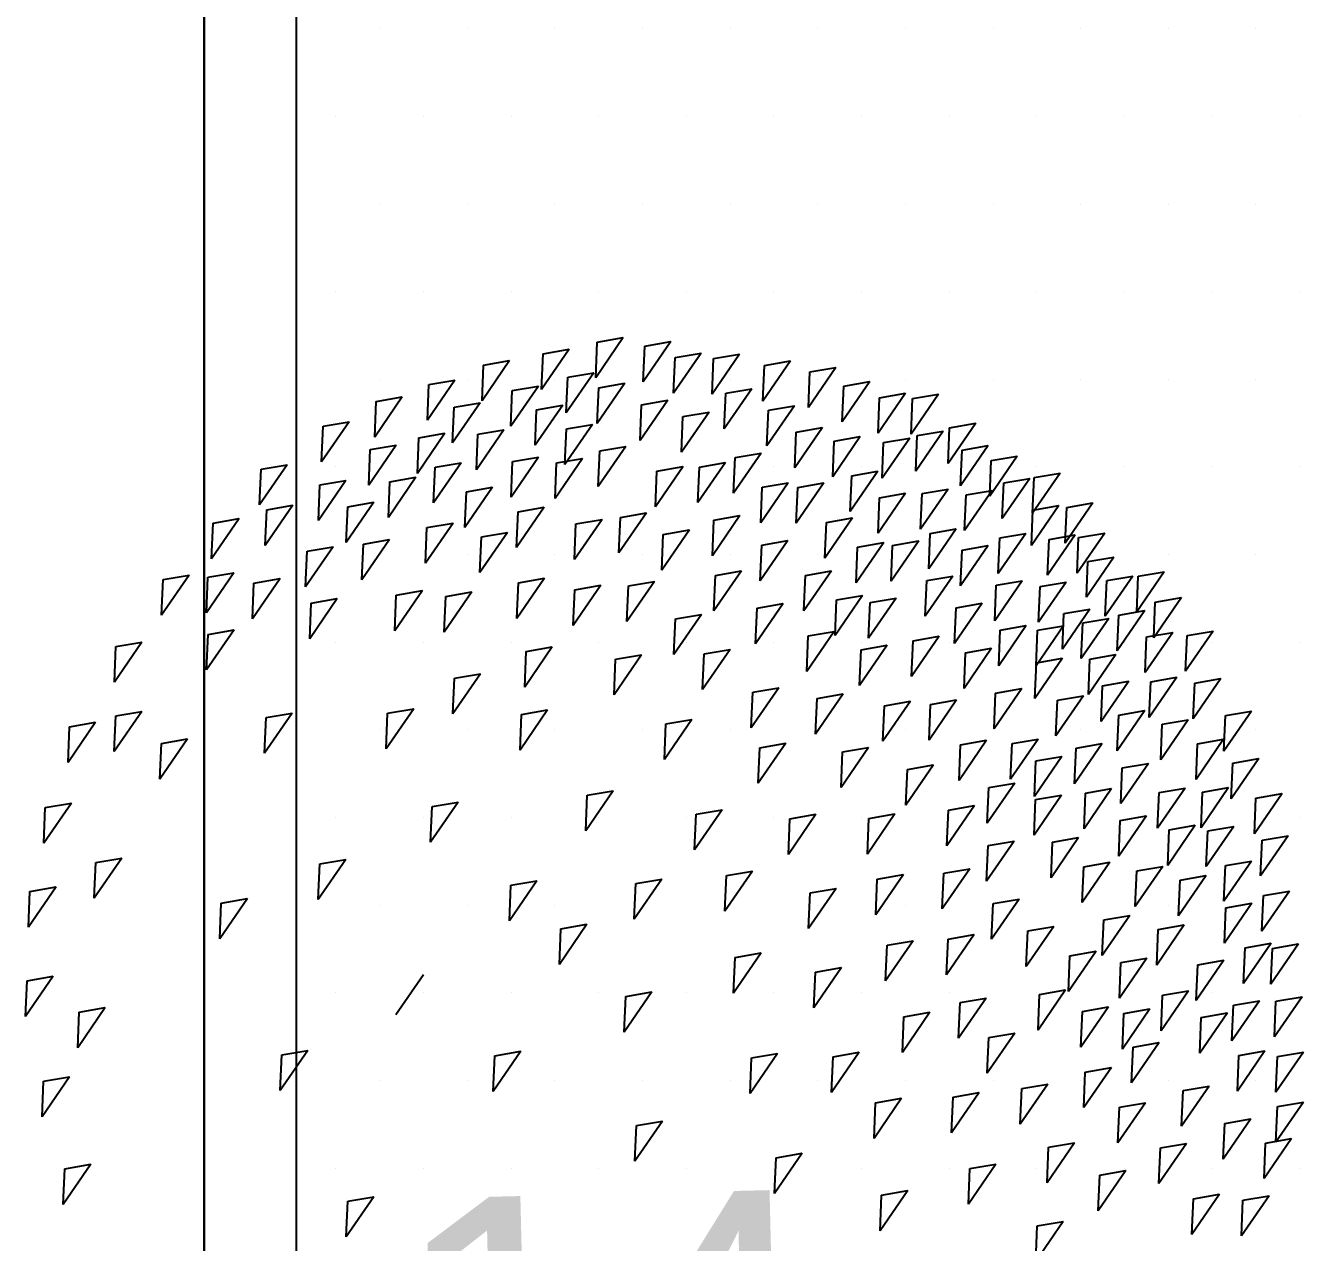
# Model space of a CAD drawing. Header units: millimetres. Extents: x 43168.9 to 43194.6, y -25545.1 to -25543.4.
# Drawn here: x 43171.3562 to 43171.4118, y -25544.8742 to -25544.8213 of the extents above; entities that cross this region are included whole.
import ezdxf

# ---------------------------------------------------------------- set-up
doc = ezdxf.new("R2010")
doc.units = ezdxf.units.MM
doc.header["$LTSCALE"] = 200
doc.layers.add('agac_sgh', color=7, linetype='Continuous', true_color=0x244700)
doc.layers.add('cim_sgh', color=7, linetype='Continuous', true_color=0x248f00)
for name, color, linetype in [('arsasiniri_sgh', 10, 'Continuous'), ('sembol_sgh', 8, 'Continuous'), ('vaziyet-01_sgh', 33, 'Continuous')]:
    doc.layers.add(name, color=color, linetype=linetype)
doc.styles.add('1-200', font='arial.ttf', dxfattribs={"height": 60})

msp = doc.modelspace()

# ---------------------------------------------------------------- linework, layer by layer
at = {"layer": 'agac_sgh', "color": 0}
for p, q in [((43171.382217, -25544.834846), (43171.381018, -25544.836591)), ((43171.381018, -25544.836591), (43171.381086, -25544.835042)), ((43171.381086, -25544.835042), (43171.382217, -25544.834846)), ((43171.38428, -25544.83502), (43171.383081, -25544.836765)), ((43171.383148, -25544.835216), (43171.38428, -25544.83502)), ((43171.379866, -25544.83535), (43171.378667, -25544.837095)), ((43171.378667, -25544.837095), (43171.378734, -25544.835546)), ((43171.378734, -25544.835546), (43171.379866, -25544.83535)), ((43171.383081, -25544.836765), (43171.383148, -25544.835216)), ((43171.385601, -25544.835516), (43171.384401, -25544.837261)), ((43171.384469, -25544.835712), (43171.385601, -25544.835516)), ((43171.387273, -25544.835564), (43171.386074, -25544.83731)), ((43171.386141, -25544.83576), (43171.387273, -25544.835564)), ((43171.377275, -25544.835846), (43171.376076, -25544.837592)), ((43171.376076, -25544.837592), (43171.376143, -25544.836042)), ((43171.376143, -25544.836042), (43171.377275, -25544.835846)), ((43171.384401, -25544.837261), (43171.384469, -25544.835712)), ((43171.386074, -25544.83731), (43171.386141, -25544.83576)), ((43171.389487, -25544.835857), (43171.388288, -25544.837603)), ((43171.388288, -25544.837603), (43171.388355, -25544.836053)), ((43171.388355, -25544.836053), (43171.389487, -25544.835857)), ((43171.391461, -25544.836143), (43171.390262, -25544.837889)), ((43171.390329, -25544.836339), (43171.391461, -25544.836143)), ((43171.374898, -25544.836693), (43171.373699, -25544.838438)), ((43171.373766, -25544.836889), (43171.374898, -25544.836693)), ((43171.380935, -25544.836372), (43171.379736, -25544.838117)), ((43171.379736, -25544.838117), (43171.379803, -25544.836568)), ((43171.379803, -25544.836568), (43171.380935, -25544.836372)), ((43171.390262, -25544.837889), (43171.390329, -25544.836339)), ((43171.392933, -25544.836758), (43171.391734, -25544.838503)), ((43171.391801, -25544.836954), (43171.392933, -25544.836758)), ((43171.373699, -25544.838438), (43171.373766, -25544.836889)), ((43171.378524, -25544.83695), (43171.377325, -25544.838696)), ((43171.377325, -25544.838696), (43171.377392, -25544.837146)), ((43171.377392, -25544.837146), (43171.378524, -25544.83695)), ((43171.382285, -25544.836831), (43171.381085, -25544.838576)), ((43171.381085, -25544.838576), (43171.381153, -25544.837027)), ((43171.381153, -25544.837027), (43171.382285, -25544.836831)), ((43171.387802, -25544.837067), (43171.386602, -25544.838812)), ((43171.386602, -25544.838812), (43171.38667, -25544.837263)), ((43171.38667, -25544.837263), (43171.387802, -25544.837067)), ((43171.391734, -25544.838503), (43171.391801, -25544.836954)), ((43171.394492, -25544.837261), (43171.393293, -25544.839006)), ((43171.39336, -25544.837457), (43171.394492, -25544.837261)), ((43171.395926, -25544.837302), (43171.394727, -25544.839048)), ((43171.394794, -25544.837498), (43171.395926, -25544.837302)), ((43171.372609, -25544.837427), (43171.37141, -25544.839173)), ((43171.37141, -25544.839173), (43171.371477, -25544.837623)), ((43171.371477, -25544.837623), (43171.372609, -25544.837427)), ((43171.375996, -25544.837678), (43171.374797, -25544.839423)), ((43171.374797, -25544.839423), (43171.374864, -25544.837874)), ((43171.374864, -25544.837874), (43171.375996, -25544.837678)), ((43171.379581, -25544.837782), (43171.378382, -25544.839527)), ((43171.378449, -25544.837978), (43171.379581, -25544.837782)), ((43171.384146, -25544.837571), (43171.382947, -25544.839316)), ((43171.382947, -25544.839316), (43171.383014, -25544.837767)), ((43171.383014, -25544.837767), (43171.384146, -25544.837571)), ((43171.389663, -25544.837807), (43171.388464, -25544.839553)), ((43171.388531, -25544.838003), (43171.389663, -25544.837807)), ((43171.393293, -25544.839006), (43171.39336, -25544.837457)), ((43171.394727, -25544.839048), (43171.394794, -25544.837498)), ((43171.378382, -25544.839527), (43171.378449, -25544.837978)), ((43171.385944, -25544.838081), (43171.384745, -25544.839826)), ((43171.384745, -25544.839826), (43171.384812, -25544.838277)), ((43171.384812, -25544.838277), (43171.385944, -25544.838081)), ((43171.388464, -25544.839553), (43171.388531, -25544.838003)), ((43171.370295, -25544.838504), (43171.369096, -25544.84025)), ((43171.369096, -25544.84025), (43171.369163, -25544.8387)), ((43171.369163, -25544.8387), (43171.370295, -25544.838504)), ((43171.374462, -25544.839006), (43171.373263, -25544.840752)), ((43171.37333, -25544.839202), (43171.374462, -25544.839006)), ((43171.377028, -25544.838852), (43171.375828, -25544.840597)), ((43171.375896, -25544.839048), (43171.377028, -25544.838852)), ((43171.380876, -25544.83862), (43171.379677, -25544.840366)), ((43171.379677, -25544.840366), (43171.379744, -25544.838816)), ((43171.379744, -25544.838816), (43171.380876, -25544.83862)), ((43171.39087, -25544.838758), (43171.389671, -25544.840503)), ((43171.389671, -25544.840503), (43171.389738, -25544.838954)), ((43171.389738, -25544.838954), (43171.39087, -25544.838758)), ((43171.396127, -25544.83891), (43171.394928, -25544.840655)), ((43171.394995, -25544.839106), (43171.396127, -25544.83891)), ((43171.397536, -25544.838569), (43171.396337, -25544.840315)), ((43171.396337, -25544.840315), (43171.396404, -25544.838765)), ((43171.396404, -25544.838765), (43171.397536, -25544.838569)), ((43171.372349, -25544.839517), (43171.37115, -25544.841263)), ((43171.371217, -25544.839713), (43171.372349, -25544.839517)), ((43171.373263, -25544.840752), (43171.37333, -25544.839202)), ((43171.375828, -25544.840597), (43171.375896, -25544.839048)), ((43171.382322, -25544.839578), (43171.381123, -25544.841323)), ((43171.38119, -25544.839774), (43171.382322, -25544.839578)), ((43171.392518, -25544.839149), (43171.391319, -25544.840894)), ((43171.391319, -25544.840894), (43171.391386, -25544.839345)), ((43171.391386, -25544.839345), (43171.392518, -25544.839149)), ((43171.394668, -25544.839211), (43171.393469, -25544.840956)), ((43171.393469, -25544.840956), (43171.393536, -25544.839407)), ((43171.393536, -25544.839407), (43171.394668, -25544.839211)), ((43171.394928, -25544.840655), (43171.394995, -25544.839106)), ((43171.398077, -25544.839539), (43171.396878, -25544.841284)), ((43171.396945, -25544.839735), (43171.398077, -25544.839539)), ((43171.37115, -25544.841263), (43171.371217, -25544.839713)), ((43171.378537, -25544.84004), (43171.377338, -25544.841785)), ((43171.377405, -25544.840236), (43171.378537, -25544.84004)), ((43171.380448, -25544.840095), (43171.379249, -25544.841841)), ((43171.379317, -25544.840291), (43171.380448, -25544.840095)), ((43171.381123, -25544.841323), (43171.38119, -25544.839774)), ((43171.388208, -25544.839863), (43171.387009, -25544.841608)), ((43171.387009, -25544.841608), (43171.387076, -25544.840059)), ((43171.387076, -25544.840059), (43171.388208, -25544.839863)), ((43171.396878, -25544.841284), (43171.396945, -25544.839735)), ((43171.399347, -25544.839995), (43171.398148, -25544.84174)), ((43171.398215, -25544.840191), (43171.399347, -25544.839995)), ((43171.367604, -25544.840371), (43171.366404, -25544.842117)), ((43171.366404, -25544.842117), (43171.366472, -25544.840567)), ((43171.366472, -25544.840567), (43171.367604, -25544.840371)), ((43171.375166, -25544.840285), (43171.373967, -25544.842031)), ((43171.373967, -25544.842031), (43171.374034, -25544.840481)), ((43171.374034, -25544.840481), (43171.375166, -25544.840285)), ((43171.377338, -25544.841785), (43171.377405, -25544.840236)), ((43171.379249, -25544.841841), (43171.379317, -25544.840291)), ((43171.384813, -25544.840451), (43171.383613, -25544.842196)), ((43171.383613, -25544.842196), (43171.383681, -25544.840647)), ((43171.383681, -25544.840647), (43171.384813, -25544.840451)), ((43171.386661, -25544.840275), (43171.385462, -25544.842021)), ((43171.385462, -25544.842021), (43171.385529, -25544.840471)), ((43171.385529, -25544.840471), (43171.386661, -25544.840275)), ((43171.393285, -25544.840658), (43171.392086, -25544.842403)), ((43171.392153, -25544.840854), (43171.393285, -25544.840658)), ((43171.398148, -25544.84174), (43171.398215, -25544.840191)), ((43171.370161, -25544.841055), (43171.368962, -25544.842801)), ((43171.368962, -25544.842801), (43171.369029, -25544.841251)), ((43171.369029, -25544.841251), (43171.370161, -25544.841055)), ((43171.373204, -25544.840915), (43171.372005, -25544.84266)), ((43171.372005, -25544.84266), (43171.372072, -25544.841111)), ((43171.372072, -25544.841111), (43171.373204, -25544.840915)), ((43171.38939, -25544.841155), (43171.388191, -25544.842901)), ((43171.388259, -25544.841351), (43171.38939, -25544.841155)), ((43171.390933, -25544.841162), (43171.389734, -25544.842907)), ((43171.389801, -25544.841358), (43171.390933, -25544.841162)), ((43171.392086, -25544.842403), (43171.392153, -25544.840854)), ((43171.399888, -25544.840964), (43171.398689, -25544.842709)), ((43171.398689, -25544.842709), (43171.398756, -25544.84116)), ((43171.398756, -25544.84116), (43171.399888, -25544.840964)), ((43171.401208, -25544.840735), (43171.400009, -25544.842481)), ((43171.400009, -25544.842481), (43171.400076, -25544.840931)), ((43171.400076, -25544.840931), (43171.401208, -25544.840735)), ((43171.376525, -25544.841354), (43171.375325, -25544.8431)), ((43171.375325, -25544.8431), (43171.375393, -25544.84155)), ((43171.375393, -25544.84155), (43171.376525, -25544.841354)), ((43171.388191, -25544.842901), (43171.388259, -25544.841351)), ((43171.389734, -25544.842907), (43171.389801, -25544.841358)), ((43171.394492, -25544.841608), (43171.393293, -25544.843354)), ((43171.393293, -25544.843354), (43171.39336, -25544.841804)), ((43171.39336, -25544.841804), (43171.394492, -25544.841608)), ((43171.396341, -25544.841433), (43171.395142, -25544.843179)), ((43171.395142, -25544.843179), (43171.395209, -25544.841629)), ((43171.395209, -25544.841629), (43171.396341, -25544.841433)), ((43171.398253, -25544.841489), (43171.397054, -25544.843234)), ((43171.397054, -25544.843234), (43171.397121, -25544.841685)), ((43171.397121, -25544.841685), (43171.398253, -25544.841489)), ((43171.367847, -25544.842132), (43171.366648, -25544.843878)), ((43171.366648, -25544.843878), (43171.366715, -25544.842328)), ((43171.366715, -25544.842328), (43171.367847, -25544.842132)), ((43171.371368, -25544.842006), (43171.370169, -25544.843751)), ((43171.370169, -25544.843751), (43171.370236, -25544.842202)), ((43171.370236, -25544.842202), (43171.371368, -25544.842006)), ((43171.378776, -25544.84222), (43171.377577, -25544.843966)), ((43171.377644, -25544.842416), (43171.378776, -25544.84222)), ((43171.401158, -25544.842145), (43171.399959, -25544.84389)), ((43171.399959, -25544.84389), (43171.400026, -25544.842341)), ((43171.400026, -25544.842341), (43171.401158, -25544.842145)), ((43171.402629, -25544.842035), (43171.40143, -25544.84378)), ((43171.40143, -25544.84378), (43171.401498, -25544.842231)), ((43171.401498, -25544.842231), (43171.402629, -25544.842035)), ((43171.365516, -25544.842713), (43171.364317, -25544.844459)), ((43171.364317, -25544.844459), (43171.364384, -25544.842909)), ((43171.364384, -25544.842909), (43171.365516, -25544.842713)), ((43171.374814, -25544.842906), (43171.373615, -25544.844652)), ((43171.373682, -25544.843102), (43171.374814, -25544.842906)), ((43171.377577, -25544.843966), (43171.377644, -25544.842416)), ((43171.381291, -25544.842751), (43171.380092, -25544.844496)), ((43171.380159, -25544.842947), (43171.381291, -25544.842751)), ((43171.383228, -25544.842464), (43171.382029, -25544.844209)), ((43171.382029, -25544.844209), (43171.382096, -25544.84266)), ((43171.382096, -25544.84266), (43171.383228, -25544.842464)), ((43171.38729, -25544.842582), (43171.386091, -25544.844327)), ((43171.386091, -25544.844327), (43171.386158, -25544.842778)), ((43171.386158, -25544.842778), (43171.38729, -25544.842582)), ((43171.392178, -25544.842685), (43171.390979, -25544.844431)), ((43171.390979, -25544.844431), (43171.391046, -25544.842881)), ((43171.391046, -25544.842881), (43171.392178, -25544.842685)), ((43171.373615, -25544.844652), (43171.373682, -25544.843102)), ((43171.377179, -25544.843318), (43171.375979, -25544.845064)), ((43171.376047, -25544.843514), (43171.377179, -25544.843318)), ((43171.380092, -25544.844496), (43171.380159, -25544.842947)), ((43171.385089, -25544.843204), (43171.38389, -25544.84495)), ((43171.38389, -25544.84495), (43171.383957, -25544.8434)), ((43171.383957, -25544.8434), (43171.385089, -25544.843204)), ((43171.396693, -25544.843159), (43171.395494, -25544.844905)), ((43171.395494, -25544.844905), (43171.395561, -25544.843355)), ((43171.395561, -25544.843355), (43171.396693, -25544.843159)), ((43171.399712, -25544.843361), (43171.398513, -25544.845107)), ((43171.39858, -25544.843557), (43171.399712, -25544.843361)), ((43171.401862, -25544.843424), (43171.400663, -25544.845169)), ((43171.40073, -25544.84362), (43171.401862, -25544.843424)), ((43171.403145, -25544.843347), (43171.401946, -25544.845092)), ((43171.402013, -25544.843543), (43171.403145, -25544.843347)), ((43171.369603, -25544.843938), (43171.368404, -25544.845683)), ((43171.368471, -25544.844134), (43171.369603, -25544.843938)), ((43171.372047, -25544.843627), (43171.370848, -25544.845372)), ((43171.370848, -25544.845372), (43171.370915, -25544.843823)), ((43171.370915, -25544.843823), (43171.372047, -25544.843627)), ((43171.375979, -25544.845064), (43171.376047, -25544.843514)), ((43171.389365, -25544.843672), (43171.388166, -25544.845417)), ((43171.388166, -25544.845417), (43171.388233, -25544.843868)), ((43171.388233, -25544.843868), (43171.389365, -25544.843672)), ((43171.393537, -25544.843754), (43171.392337, -25544.8455)), ((43171.392337, -25544.8455), (43171.392405, -25544.84395)), ((43171.392405, -25544.84395), (43171.393537, -25544.843754)), ((43171.395058, -25544.843684), (43171.393859, -25544.845429)), ((43171.393859, -25544.845429), (43171.393926, -25544.84388)), ((43171.393926, -25544.84388), (43171.395058, -25544.843684)), ((43171.398077, -25544.843886), (43171.396878, -25544.845631)), ((43171.396945, -25544.844082), (43171.398077, -25544.843886)), ((43171.398513, -25544.845107), (43171.39858, -25544.843557)), ((43171.400663, -25544.845169), (43171.40073, -25544.84362)), ((43171.401946, -25544.845092), (43171.402013, -25544.843543)), ((43171.368404, -25544.845683), (43171.368471, -25544.844134)), ((43171.396878, -25544.845631), (43171.396945, -25544.844082)), ((43171.403548, -25544.844388), (43171.402348, -25544.846133)), ((43171.402348, -25544.846133), (43171.402416, -25544.844584)), ((43171.402416, -25544.844584), (43171.403548, -25544.844388)), ((43171.365289, -25544.845071), (43171.36409, -25544.846816)), ((43171.364158, -25544.845267), (43171.365289, -25544.845071)), ((43171.387353, -25544.844986), (43171.386154, -25544.846731)), ((43171.386221, -25544.845182), (43171.387353, -25544.844986)), ((43171.391264, -25544.844985), (43171.390065, -25544.84673)), ((43171.390133, -25544.845181), (43171.391264, -25544.844985)), ((43171.405736, -25544.845023), (43171.404537, -25544.846769)), ((43171.404604, -25544.845219), (43171.405736, -25544.845023)), ((43171.36334, -25544.845167), (43171.362141, -25544.846912)), ((43171.362141, -25544.846912), (43171.362208, -25544.845363)), ((43171.362208, -25544.845363), (43171.36334, -25544.845167)), ((43171.36409, -25544.846816), (43171.364158, -25544.845267)), ((43171.367293, -25544.84532), (43171.366094, -25544.847065)), ((43171.366094, -25544.847065), (43171.366161, -25544.845516)), ((43171.366161, -25544.845516), (43171.367293, -25544.84532)), ((43171.378788, -25544.84531), (43171.377589, -25544.847055)), ((43171.377589, -25544.847055), (43171.377657, -25544.845506)), ((43171.377657, -25544.845506), (43171.378788, -25544.84531)), ((43171.381241, -25544.84561), (43171.380042, -25544.847355)), ((43171.380109, -25544.845806), (43171.381241, -25544.84561)), ((43171.383568, -25544.845448), (43171.382368, -25544.847194)), ((43171.382368, -25544.847194), (43171.382436, -25544.845644)), ((43171.382436, -25544.845644), (43171.383568, -25544.845448)), ((43171.386154, -25544.846731), (43171.386221, -25544.845182)), ((43171.390065, -25544.84673), (43171.390133, -25544.845181)), ((43171.396542, -25544.845214), (43171.395343, -25544.84696)), ((43171.395343, -25544.84696), (43171.395411, -25544.84541)), ((43171.395411, -25544.84541), (43171.396542, -25544.845214)), ((43171.399561, -25544.845416), (43171.398362, -25544.847162)), ((43171.398362, -25544.847162), (43171.398429, -25544.845612)), ((43171.398429, -25544.845612), (43171.399561, -25544.845416)), ((43171.401472, -25544.845472), (43171.400273, -25544.847217)), ((43171.400273, -25544.847217), (43171.400341, -25544.845668)), ((43171.400341, -25544.845668), (43171.401472, -25544.845472)), ((43171.404365, -25544.845212), (43171.403166, -25544.846958)), ((43171.403166, -25544.846958), (43171.403233, -25544.845408)), ((43171.403233, -25544.845408), (43171.404365, -25544.845212)), ((43171.404537, -25544.846769), (43171.404604, -25544.845219)), ((43171.369784, -25544.846193), (43171.368584, -25544.847938)), ((43171.368652, -25544.846389), (43171.369784, -25544.846193)), ((43171.373481, -25544.845842), (43171.372282, -25544.847588)), ((43171.372282, -25544.847588), (43171.372349, -25544.846038)), ((43171.372349, -25544.846038), (43171.373481, -25544.845842)), ((43171.375632, -25544.845905), (43171.374433, -25544.84765)), ((43171.374433, -25544.84765), (43171.3745, -25544.846101)), ((43171.3745, -25544.846101), (43171.375632, -25544.845905)), ((43171.380042, -25544.847355), (43171.380109, -25544.845806)), ((43171.392623, -25544.846054), (43171.391424, -25544.8478)), ((43171.391424, -25544.8478), (43171.391491, -25544.84625)), ((43171.391491, -25544.84625), (43171.392623, -25544.846054)), ((43171.394077, -25544.846173), (43171.392878, -25544.847918)), ((43171.392946, -25544.846369), (43171.394077, -25544.846173)), ((43171.406478, -25544.846151), (43171.405279, -25544.847896)), ((43171.405346, -25544.846347), (43171.406478, -25544.846151)), ((43171.368584, -25544.847938), (43171.368652, -25544.846389)), ((43171.389164, -25544.846411), (43171.387965, -25544.848157)), ((43171.387965, -25544.848157), (43171.388032, -25544.846607)), ((43171.388032, -25544.846607), (43171.389164, -25544.846411)), ((43171.392878, -25544.847918), (43171.392946, -25544.846369)), ((43171.397813, -25544.846395), (43171.396614, -25544.848141)), ((43171.396614, -25544.848141), (43171.396681, -25544.846591)), ((43171.396681, -25544.846591), (43171.397813, -25544.846395)), ((43171.402504, -25544.846646), (43171.401305, -25544.848391)), ((43171.401372, -25544.846842), (43171.402504, -25544.846646)), ((43171.404893, -25544.846715), (43171.403694, -25544.84846)), ((43171.403761, -25544.846911), (43171.404893, -25544.846715)), ((43171.405279, -25544.847896), (43171.405346, -25544.846347)), ((43171.385618, -25544.846881), (43171.384418, -25544.848626)), ((43171.384418, -25544.848626), (43171.384486, -25544.847077)), ((43171.384486, -25544.847077), (43171.385618, -25544.846881)), ((43171.399737, -25544.847366), (43171.398538, -25544.849112)), ((43171.398605, -25544.847562), (43171.399737, -25544.847366)), ((43171.401305, -25544.848391), (43171.401372, -25544.846842)), ((43171.403325, -25544.847051), (43171.402126, -25544.848796)), ((43171.402126, -25544.848796), (43171.402194, -25544.847247)), ((43171.402194, -25544.847247), (43171.403325, -25544.847051)), ((43171.403694, -25544.84846), (43171.403761, -25544.846911)), ((43171.365294, -25544.84755), (43171.364095, -25544.849295)), ((43171.364095, -25544.849295), (43171.364162, -25544.847746)), ((43171.364162, -25544.847746), (43171.365294, -25544.84755)), ((43171.39139, -25544.84762), (43171.390191, -25544.849365)), ((43171.390191, -25544.849365), (43171.390258, -25544.847816)), ((43171.390258, -25544.847816), (43171.39139, -25544.84762)), ((43171.395951, -25544.847829), (43171.394752, -25544.849574)), ((43171.394819, -25544.848025), (43171.395951, -25544.847829)), ((43171.398538, -25544.849112), (43171.398605, -25544.847562)), ((43171.401359, -25544.847375), (43171.40016, -25544.849121)), ((43171.40016, -25544.849121), (43171.400227, -25544.847571)), ((43171.400227, -25544.847571), (43171.401359, -25544.847375)), ((43171.406101, -25544.847665), (43171.404902, -25544.849411)), ((43171.404902, -25544.849411), (43171.404969, -25544.847861)), ((43171.404969, -25544.847861), (43171.406101, -25544.847665)), ((43171.407861, -25544.847602), (43171.406662, -25544.849347)), ((43171.406662, -25544.849347), (43171.40673, -25544.847798)), ((43171.40673, -25544.847798), (43171.407861, -25544.847602)), ((43171.36129, -25544.848082), (43171.360091, -25544.849828)), ((43171.360091, -25544.849828), (43171.360158, -25544.848278)), ((43171.360158, -25544.848278), (43171.36129, -25544.848082)), ((43171.379128, -25544.848294), (43171.377929, -25544.85004)), ((43171.377996, -25544.84849), (43171.379128, -25544.848294)), ((43171.386863, -25544.848404), (43171.385664, -25544.850149)), ((43171.385731, -25544.8486), (43171.386863, -25544.848404)), ((43171.393688, -25544.848221), (43171.392488, -25544.849966)), ((43171.392488, -25544.849966), (43171.392556, -25544.848417)), ((43171.392556, -25544.848417), (43171.393688, -25544.848221)), ((43171.394752, -25544.849574), (43171.394819, -25544.848025)), ((43171.398228, -25544.848352), (43171.397029, -25544.850098)), ((43171.397096, -25544.848548), (43171.398228, -25544.848352)), ((43171.377929, -25544.85004), (43171.377996, -25544.84849)), ((43171.383014, -25544.848636), (43171.381815, -25544.850381)), ((43171.381815, -25544.850381), (43171.381882, -25544.848832)), ((43171.381882, -25544.848832), (43171.383014, -25544.848636)), ((43171.385664, -25544.850149), (43171.385731, -25544.8486)), ((43171.397029, -25544.850098), (43171.397096, -25544.848548)), ((43171.401309, -25544.848785), (43171.40011, -25544.85053)), ((43171.40011, -25544.85053), (43171.400177, -25544.848981)), ((43171.400177, -25544.848981), (43171.401309, -25544.848785)), ((43171.403636, -25544.848623), (43171.402437, -25544.850369)), ((43171.402437, -25544.850369), (43171.402504, -25544.848819)), ((43171.402504, -25544.848819), (43171.403636, -25544.848623)), ((43171.376009, -25544.849462), (43171.37481, -25544.851208)), ((43171.374877, -25544.849658), (43171.376009, -25544.849462)), ((43171.37481, -25544.851208), (43171.374877, -25544.849658)), ((43171.388976, -25544.850067), (43171.387776, -25544.851812)), ((43171.387844, -25544.850263), (43171.388976, -25544.850067)), ((43171.399536, -25544.850106), (43171.398337, -25544.851852)), ((43171.398404, -25544.850302), (43171.399536, -25544.850106)), ((43171.404189, -25544.849784), (43171.40299, -25544.851529)), ((43171.40299, -25544.851529), (43171.403057, -25544.84998)), ((43171.403057, -25544.84998), (43171.404189, -25544.849784)), ((43171.406277, -25544.849615), (43171.405078, -25544.851361)), ((43171.405078, -25544.851361), (43171.405145, -25544.849811)), ((43171.405145, -25544.849811), (43171.406277, -25544.849615)), ((43171.408188, -25544.849671), (43171.406989, -25544.851416)), ((43171.406989, -25544.851416), (43171.407057, -25544.849867)), ((43171.407057, -25544.849867), (43171.408188, -25544.849671)), ((43171.387776, -25544.851812), (43171.387844, -25544.850263)), ((43171.391776, -25544.850339), (43171.390577, -25544.852084)), ((43171.390577, -25544.852084), (43171.390644, -25544.850535)), ((43171.390644, -25544.850535), (43171.391776, -25544.850339)), ((43171.394706, -25544.850653), (43171.393507, -25544.852398)), ((43171.393574, -25544.850849), (43171.394706, -25544.850653)), ((43171.396706, -25544.850596), (43171.395507, -25544.852342)), ((43171.395574, -25544.850792), (43171.396706, -25544.850596)), ((43171.398337, -25544.851852), (43171.398404, -25544.850302)), ((43171.402227, -25544.850413), (43171.401028, -25544.852158)), ((43171.401028, -25544.852158), (43171.401095, -25544.850609)), ((43171.401095, -25544.850609), (43171.402227, -25544.850413)), ((43171.361282, -25544.851095), (43171.360083, -25544.85284)), ((43171.36015, -25544.851291), (43171.361282, -25544.851095)), ((43171.367822, -25544.85117), (43171.366623, -25544.852915)), ((43171.36669, -25544.851366), (43171.367822, -25544.85117)), ((43171.373104, -25544.85098), (43171.371905, -25544.852725)), ((43171.371905, -25544.852725), (43171.371972, -25544.851176)), ((43171.371972, -25544.851176), (43171.373104, -25544.85098)), ((43171.378927, -25544.851034), (43171.377728, -25544.85278)), ((43171.377728, -25544.85278), (43171.377795, -25544.85123)), ((43171.377795, -25544.85123), (43171.378927, -25544.851034)), ((43171.393507, -25544.852398), (43171.393574, -25544.850849)), ((43171.395507, -25544.852342), (43171.395574, -25544.850792)), ((43171.404893, -25544.851062), (43171.403694, -25544.852808)), ((43171.403694, -25544.852808), (43171.403761, -25544.851258)), ((43171.403761, -25544.851258), (43171.404893, -25544.851062)), ((43171.409522, -25544.851082), (43171.408323, -25544.852828)), ((43171.40839, -25544.851278), (43171.409522, -25544.851082)), ((43171.359278, -25544.85157), (43171.358079, -25544.853316)), ((43171.358079, -25544.853316), (43171.358146, -25544.851766)), ((43171.358146, -25544.851766), (43171.359278, -25544.85157)), ((43171.360083, -25544.85284), (43171.36015, -25544.851291)), ((43171.366623, -25544.852915), (43171.36669, -25544.851366)), ((43171.385203, -25544.851445), (43171.384004, -25544.85319)), ((43171.384004, -25544.85319), (43171.384071, -25544.851641)), ((43171.384071, -25544.851641), (43171.385203, -25544.851445)), ((43171.40678, -25544.85146), (43171.405581, -25544.853206)), ((43171.405581, -25544.853206), (43171.405648, -25544.851656)), ((43171.405648, -25544.851656), (43171.40678, -25544.85146)), ((43171.408323, -25544.852828), (43171.40839, -25544.851278)), ((43171.363269, -25544.852296), (43171.36207, -25544.854042)), ((43171.362137, -25544.852492), (43171.363269, -25544.852296)), ((43171.398014, -25544.85235), (43171.396815, -25544.854096)), ((43171.396882, -25544.852546), (43171.398014, -25544.85235)), ((43171.400253, -25544.852301), (43171.399054, -25544.854046)), ((43171.399121, -25544.852497), (43171.400253, -25544.852301)), ((43171.408314, -25544.852306), (43171.407115, -25544.854051)), ((43171.407182, -25544.852502), (43171.408314, -25544.852306)), ((43171.36207, -25544.854042), (43171.362137, -25544.852492)), ((43171.389277, -25544.852478), (43171.388078, -25544.854224)), ((43171.388078, -25544.854224), (43171.388146, -25544.852674)), ((43171.388146, -25544.852674), (43171.389277, -25544.852478)), ((43171.392883, -25544.852659), (43171.391684, -25544.854405)), ((43171.391684, -25544.854405), (43171.391751, -25544.852855)), ((43171.391751, -25544.852855), (43171.392883, -25544.852659)), ((43171.396815, -25544.854096), (43171.396882, -25544.852546)), ((43171.399054, -25544.854046), (43171.399121, -25544.852497)), ((43171.403032, -25544.852496), (43171.401833, -25544.854241)), ((43171.401833, -25544.854241), (43171.4019, -25544.852692)), ((43171.4019, -25544.852692), (43171.403032, -25544.852496)), ((43171.407115, -25544.854051), (43171.407182, -25544.852502)), ((43171.3957, -25544.853427), (43171.394501, -25544.855173)), ((43171.394568, -25544.853623), (43171.3957, -25544.853427)), ((43171.401288, -25544.853055), (43171.400089, -25544.854801)), ((43171.400089, -25544.854801), (43171.400156, -25544.853251)), ((43171.400156, -25544.853251), (43171.401288, -25544.853055)), ((43171.405044, -25544.853355), (43171.403845, -25544.8551)), ((43171.403912, -25544.853551), (43171.405044, -25544.853355)), ((43171.409849, -25544.853151), (43171.40865, -25544.854896)), ((43171.40865, -25544.854896), (43171.408717, -25544.853347)), ((43171.408717, -25544.853347), (43171.409849, -25544.853151)), ((43171.394501, -25544.855173), (43171.394568, -25544.853623)), ((43171.403845, -25544.8551), (43171.403912, -25544.853551)), ((43171.381782, -25544.854549), (43171.380583, -25544.856295)), ((43171.38065, -25544.854745), (43171.381782, -25544.854549)), ((43171.399234, -25544.854216), (43171.398035, -25544.855962)), ((43171.398035, -25544.855962), (43171.398102, -25544.854412)), ((43171.398102, -25544.854412), (43171.399234, -25544.854216)), ((43171.403447, -25544.854453), (43171.402248, -25544.856198)), ((43171.402315, -25544.854649), (43171.403447, -25544.854453)), ((43171.406642, -25544.854431), (43171.405443, -25544.856176)), ((43171.40551, -25544.854627), (43171.406642, -25544.854431)), ((43171.408532, -25544.854409), (43171.407333, -25544.856155)), ((43171.4074, -25544.854605), (43171.408532, -25544.854409)), ((43171.358222, -25544.855086), (43171.357023, -25544.856832)), ((43171.35709, -25544.855282), (43171.358222, -25544.855086)), ((43171.375041, -25544.85504), (43171.373842, -25544.856786)), ((43171.373909, -25544.855236), (43171.375041, -25544.85504)), ((43171.380583, -25544.856295), (43171.38065, -25544.854745)), ((43171.401271, -25544.854733), (43171.400072, -25544.856478)), ((43171.400072, -25544.856478), (43171.400139, -25544.854929)), ((43171.400139, -25544.854929), (43171.401271, -25544.854733)), ((43171.402248, -25544.856198), (43171.402315, -25544.854649)), ((43171.405443, -25544.856176), (43171.40551, -25544.854627)), ((43171.407333, -25544.856155), (43171.4074, -25544.854605)), ((43171.410855, -25544.854667), (43171.409656, -25544.856413)), ((43171.409656, -25544.856413), (43171.409723, -25544.854863)), ((43171.409723, -25544.854863), (43171.410855, -25544.854667)), ((43171.357023, -25544.856832), (43171.35709, -25544.855282)), ((43171.373842, -25544.856786), (43171.373909, -25544.855236)), ((43171.386511, -25544.855373), (43171.385312, -25544.857118)), ((43171.385312, -25544.857118), (43171.385379, -25544.855569)), ((43171.385379, -25544.855569), (43171.386511, -25544.855373)), ((43171.390594, -25544.855567), (43171.389395, -25544.857313)), ((43171.389462, -25544.855763), (43171.390594, -25544.855567)), ((43171.394027, -25544.855552), (43171.392828, -25544.857298)), ((43171.392895, -25544.855748), (43171.394027, -25544.855552)), ((43171.397486, -25544.855195), (43171.396287, -25544.856941)), ((43171.396287, -25544.856941), (43171.396354, -25544.855391)), ((43171.396354, -25544.855391), (43171.397486, -25544.855195)), ((43171.404956, -25544.855641), (43171.403757, -25544.857386)), ((43171.403824, -25544.855837), (43171.404956, -25544.855641)), ((43171.389395, -25544.857313), (43171.389462, -25544.855763)), ((43171.392828, -25544.857298), (43171.392895, -25544.855748)), ((43171.403757, -25544.857386), (43171.403824, -25544.855837)), ((43171.407082, -25544.856045), (43171.405883, -25544.857791)), ((43171.405883, -25544.857791), (43171.40595, -25544.856241)), ((43171.40595, -25544.856241), (43171.407082, -25544.856045)), ((43171.408754, -25544.856094), (43171.407555, -25544.857839)), ((43171.407623, -25544.85629), (43171.408754, -25544.856094)), ((43171.399209, -25544.856732), (43171.39801, -25544.858478)), ((43171.398077, -25544.856928), (43171.399209, -25544.856732)), ((43171.402013, -25544.856585), (43171.400814, -25544.85833)), ((43171.400814, -25544.85833), (43171.400882, -25544.856781)), ((43171.400882, -25544.856781), (43171.402013, -25544.856585)), ((43171.407555, -25544.857839), (43171.407623, -25544.85629)), ((43171.411119, -25544.856506), (43171.40992, -25544.858251)), ((43171.40992, -25544.858251), (43171.409987, -25544.856702)), ((43171.409987, -25544.856702), (43171.411119, -25544.856506)), ((43171.39801, -25544.858478), (43171.398077, -25544.856928)), ((43171.360414, -25544.857476), (43171.359215, -25544.859222)), ((43171.359215, -25544.859222), (43171.359282, -25544.857672)), ((43171.359282, -25544.857672), (43171.360414, -25544.857476)), ((43171.370148, -25544.85753), (43171.368949, -25544.859275)), ((43171.368949, -25544.859275), (43171.369017, -25544.857726)), ((43171.369017, -25544.857726), (43171.370148, -25544.85753)), ((43171.403372, -25544.857654), (43171.402173, -25544.859399)), ((43171.402173, -25544.859399), (43171.40224, -25544.85785)), ((43171.40224, -25544.85785), (43171.403372, -25544.857654)), ((43171.405673, -25544.857835), (43171.404474, -25544.85958)), ((43171.404541, -25544.858031), (43171.405673, -25544.857835)), ((43171.409522, -25544.857603), (43171.408323, -25544.859349)), ((43171.408323, -25544.859349), (43171.40839, -25544.857799)), ((43171.40839, -25544.857799), (43171.409522, -25544.857603)), ((43171.378462, -25544.858457), (43171.377263, -25544.860202)), ((43171.37733, -25544.858653), (43171.378462, -25544.858457)), ((43171.383895, -25544.858386), (43171.382696, -25544.860131)), ((43171.382763, -25544.858582), (43171.383895, -25544.858386)), ((43171.387831, -25544.858042), (43171.386632, -25544.859788)), ((43171.386632, -25544.859788), (43171.386699, -25544.858238)), ((43171.386699, -25544.858238), (43171.387831, -25544.858042)), ((43171.394392, -25544.858194), (43171.393193, -25544.85994)), ((43171.393193, -25544.85994), (43171.39326, -25544.85839)), ((43171.39326, -25544.85839), (43171.394392, -25544.858194)), ((43171.397285, -25544.857935), (43171.396086, -25544.85968)), ((43171.396086, -25544.85968), (43171.396153, -25544.858131)), ((43171.396153, -25544.858131), (43171.397285, -25544.857935)), ((43171.404474, -25544.85958), (43171.404541, -25544.858031)), ((43171.40756, -25544.858233), (43171.406361, -25544.859978)), ((43171.406361, -25544.859978), (43171.406428, -25544.858429)), ((43171.406428, -25544.858429), (43171.40756, -25544.858233)), ((43171.357555, -25544.858728), (43171.356356, -25544.860473)), ((43171.356356, -25544.860473), (43171.356423, -25544.858924)), ((43171.356423, -25544.858924), (43171.357555, -25544.858728)), ((43171.377263, -25544.860202), (43171.37733, -25544.858653)), ((43171.382696, -25544.860131), (43171.382763, -25544.858582)), ((43171.391474, -25544.858796), (43171.390275, -25544.860542)), ((43171.390275, -25544.860542), (43171.390342, -25544.858992)), ((43171.390342, -25544.858992), (43171.391474, -25544.858796)), ((43171.411182, -25544.85891), (43171.409983, -25544.860655)), ((43171.41005, -25544.859106), (43171.411182, -25544.85891)), ((43171.365872, -25544.859236), (43171.364673, -25544.860982)), ((43171.364673, -25544.860982), (43171.364741, -25544.859432)), ((43171.364741, -25544.859432), (43171.365872, -25544.859236)), ((43171.399423, -25544.859256), (43171.398224, -25544.861001)), ((43171.398224, -25544.861001), (43171.398291, -25544.859452)), ((43171.398291, -25544.859452), (43171.399423, -25544.859256)), ((43171.409547, -25544.859435), (43171.408348, -25544.86118)), ((43171.408415, -25544.859631), (43171.409547, -25544.859435)), ((43171.409983, -25544.860655), (43171.41005, -25544.859106)), ((43171.40424, -25544.859967), (43171.40304, -25544.861713)), ((43171.403108, -25544.860163), (43171.40424, -25544.859967)), ((43171.408348, -25544.86118), (43171.408415, -25544.859631)), ((43171.380637, -25544.860351), (43171.379438, -25544.862096)), ((43171.379438, -25544.862096), (43171.379506, -25544.860547)), ((43171.379506, -25544.860547), (43171.380637, -25544.860351)), ((43171.400932, -25544.860443), (43171.399733, -25544.862189)), ((43171.399733, -25544.862189), (43171.3998, -25544.860639)), ((43171.3998, -25544.860639), (43171.400932, -25544.860443)), ((43171.40304, -25544.861713), (43171.403108, -25544.860163)), ((43171.406604, -25544.860379), (43171.405405, -25544.862124)), ((43171.405405, -25544.862124), (43171.405472, -25544.860575)), ((43171.405472, -25544.860575), (43171.406604, -25544.860379)), ((43171.39482, -25544.861067), (43171.393621, -25544.862812)), ((43171.393688, -25544.861263), (43171.39482, -25544.861067)), ((43171.397473, -25544.860801), (43171.396274, -25544.862546)), ((43171.396274, -25544.862546), (43171.396341, -25544.860997)), ((43171.396341, -25544.860997), (43171.397473, -25544.860801)), ((43171.410377, -25544.861175), (43171.409178, -25544.86292)), ((43171.409245, -25544.861371), (43171.410377, -25544.861175)), ((43171.411572, -25544.861209), (43171.410373, -25544.862955)), ((43171.41044, -25544.861405), (43171.411572, -25544.861209)), ((43171.388209, -25544.8616), (43171.38701, -25544.863345)), ((43171.38701, -25544.863345), (43171.387077, -25544.861796)), ((43171.387077, -25544.861796), (43171.388209, -25544.8616)), ((43171.393621, -25544.862812), (43171.393688, -25544.861263)), ((43171.402768, -25544.861526), (43171.401569, -25544.863272)), ((43171.401569, -25544.863272), (43171.401636, -25544.861722)), ((43171.401636, -25544.861722), (43171.402768, -25544.861526)), ((43171.409178, -25544.86292), (43171.409245, -25544.861371)), ((43171.410373, -25544.862955), (43171.41044, -25544.861405)), ((43171.391701, -25544.862235), (43171.390502, -25544.86398)), ((43171.390569, -25544.862431), (43171.391701, -25544.862235)), ((43171.404982, -25544.861819), (43171.403783, -25544.863565)), ((43171.403783, -25544.863565), (43171.40385, -25544.862015)), ((43171.40385, -25544.862015), (43171.404982, -25544.861819)), ((43171.408327, -25544.861916), (43171.407128, -25544.863662)), ((43171.407128, -25544.863662), (43171.407195, -25544.862112)), ((43171.407195, -25544.862112), (43171.408327, -25544.861916)), ((43171.357429, -25544.862614), (43171.35623, -25544.86436)), ((43171.35623, -25544.86436), (43171.356298, -25544.86281)), ((43171.356298, -25544.86281), (43171.357429, -25544.862614)), ((43171.373532, -25544.862547), (43171.372333, -25544.864293)), ((43171.390502, -25544.86398), (43171.390569, -25544.862431)), ((43171.383455, -25544.863293), (43171.382256, -25544.865038)), ((43171.382323, -25544.863489), (43171.383455, -25544.863293)), ((43171.401448, -25544.863204), (43171.400249, -25544.864949)), ((43171.400249, -25544.864949), (43171.400316, -25544.8634)), ((43171.400316, -25544.8634), (43171.401448, -25544.863204)), ((43171.406793, -25544.863245), (43171.405594, -25544.86499)), ((43171.405594, -25544.86499), (43171.405661, -25544.863441)), ((43171.405661, -25544.863441), (43171.406793, -25544.863245)), ((43171.359697, -25544.863977), (43171.358498, -25544.865722)), ((43171.358566, -25544.864173), (43171.359697, -25544.863977)), ((43171.382256, -25544.865038), (43171.382323, -25544.863489)), ((43171.397989, -25544.863561), (43171.39679, -25544.865307)), ((43171.39679, -25544.865307), (43171.396857, -25544.863757)), ((43171.396857, -25544.863757), (43171.397989, -25544.863561)), ((43171.403309, -25544.863944), (43171.40211, -25544.86569)), ((43171.402177, -25544.86414), (43171.403309, -25544.863944)), ((43171.405112, -25544.864035), (43171.403913, -25544.86578)), ((43171.40398, -25544.864231), (43171.405112, -25544.864035)), ((43171.409874, -25544.863677), (43171.408675, -25544.865423)), ((43171.408675, -25544.865423), (43171.408742, -25544.863873)), ((43171.408742, -25544.863873), (43171.409874, -25544.863677)), ((43171.411723, -25544.863502), (43171.410524, -25544.865247)), ((43171.410524, -25544.865247), (43171.410591, -25544.863698)), ((43171.410591, -25544.863698), (43171.411723, -25544.863502)), ((43171.358498, -25544.865722), (43171.358566, -25544.864173)), ((43171.395549, -25544.864177), (43171.39435, -25544.865922)), ((43171.39435, -25544.865922), (43171.394417, -25544.864373)), ((43171.394417, -25544.864373), (43171.395549, -25544.864177)), ((43171.40211, -25544.86569), (43171.402177, -25544.86414)), ((43171.403913, -25544.86578), (43171.40398, -25544.864231)), ((43171.408478, -25544.864209), (43171.407279, -25544.865954)), ((43171.407279, -25544.865954), (43171.407346, -25544.864405)), ((43171.407346, -25544.864405), (43171.408478, -25544.864209)), ((43171.399234, -25544.865085), (43171.398035, -25544.86683)), ((43171.398102, -25544.865281), (43171.399234, -25544.865085)), ((43171.398035, -25544.86683), (43171.398102, -25544.865281)), ((43171.40551, -25544.865496), (43171.404311, -25544.867241)), ((43171.404311, -25544.867241), (43171.404378, -25544.865692)), ((43171.404378, -25544.865692), (43171.40551, -25544.865496)), ((43171.368501, -25544.865834), (43171.367302, -25544.867579)), ((43171.367302, -25544.867579), (43171.367369, -25544.86603)), ((43171.367369, -25544.86603), (43171.368501, -25544.865834)), ((43171.377757, -25544.865873), (43171.376558, -25544.867618)), ((43171.376558, -25544.867618), (43171.376626, -25544.866069)), ((43171.376626, -25544.866069), (43171.377757, -25544.865873)), ((43171.388926, -25544.865968), (43171.387726, -25544.867713)), ((43171.387726, -25544.867713), (43171.387794, -25544.866164)), ((43171.387794, -25544.866164), (43171.388926, -25544.865968)), ((43171.392468, -25544.865918), (43171.391269, -25544.867664)), ((43171.391269, -25544.867664), (43171.391336, -25544.866114)), ((43171.391336, -25544.866114), (43171.392468, -25544.865918)), ((43171.410113, -25544.865858), (43171.408914, -25544.867603)), ((43171.408914, -25544.867603), (43171.408981, -25544.866054)), ((43171.408981, -25544.866054), (43171.410113, -25544.865858)), ((43171.411786, -25544.865906), (43171.410587, -25544.867652)), ((43171.410587, -25544.867652), (43171.410654, -25544.866102)), ((43171.410654, -25544.866102), (43171.411786, -25544.865906)), ((43171.403435, -25544.866579), (43171.402236, -25544.868325)), ((43171.402236, -25544.868325), (43171.402303, -25544.866775)), ((43171.402303, -25544.866775), (43171.403435, -25544.866579)), ((43171.358146, -25544.866982), (43171.356947, -25544.868728)), ((43171.356947, -25544.868728), (43171.357014, -25544.867178)), ((43171.357014, -25544.867178), (43171.358146, -25544.866982)), ((43171.400668, -25544.8673), (43171.399469, -25544.869045)), ((43171.399536, -25544.867496), (43171.400668, -25544.8673)), ((43171.394317, -25544.867917), (43171.393118, -25544.869662)), ((43171.393185, -25544.868113), (43171.394317, -25544.867917)), ((43171.397687, -25544.867671), (43171.396488, -25544.869417)), ((43171.396488, -25544.869417), (43171.396555, -25544.867867)), ((43171.396555, -25544.867867), (43171.397687, -25544.867671)), ((43171.399469, -25544.869045), (43171.399536, -25544.867496)), ((43171.407686, -25544.867389), (43171.406487, -25544.869135)), ((43171.406487, -25544.869135), (43171.406554, -25544.867585)), ((43171.406554, -25544.867585), (43171.407686, -25544.867389)), ((43171.393118, -25544.869662), (43171.393185, -25544.868113)), ((43171.404919, -25544.86811), (43171.40372, -25544.869855)), ((43171.40372, -25544.869855), (43171.403787, -25544.868306)), ((43171.403787, -25544.868306), (43171.404919, -25544.86811)), ((43171.411786, -25544.86808), (43171.410587, -25544.869825)), ((43171.410587, -25544.869825), (43171.410654, -25544.868276)), ((43171.410654, -25544.868276), (43171.411786, -25544.86808)), ((43171.38392, -25544.868912), (43171.382721, -25544.870657)), ((43171.382788, -25544.869108), (43171.38392, -25544.868912)), ((43171.409497, -25544.868815), (43171.408298, -25544.87056)), ((43171.408298, -25544.87056), (43171.408365, -25544.869011)), ((43171.408365, -25544.869011), (43171.409497, -25544.868815)), ((43171.382721, -25544.870657), (43171.382788, -25544.869108)), ((43171.401838, -25544.869851), (43171.400639, -25544.871596)), ((43171.400639, -25544.871596), (43171.400706, -25544.870047)), ((43171.400706, -25544.870047), (43171.401838, -25544.869851)), ((43171.406705, -25544.869878), (43171.405506, -25544.871623)), ((43171.405506, -25544.871623), (43171.405573, -25544.870074)), ((43171.405573, -25544.870074), (43171.406705, -25544.869878)), ((43171.41127, -25544.869667), (43171.410071, -25544.871412)), ((43171.410071, -25544.871412), (43171.410138, -25544.869863)), ((43171.410138, -25544.869863), (43171.41127, -25544.869667)), ((43171.38999, -25544.870308), (43171.388791, -25544.872054)), ((43171.388791, -25544.872054), (43171.388859, -25544.870504)), ((43171.388859, -25544.870504), (43171.38999, -25544.870308)), ((43171.359065, -25544.870785), (43171.357865, -25544.87253)), ((43171.357865, -25544.87253), (43171.357933, -25544.870981)), ((43171.357933, -25544.870981), (43171.359065, -25544.870785)), ((43171.398417, -25544.870781), (43171.397218, -25544.872527)), ((43171.397218, -25544.872527), (43171.397285, -25544.870977)), ((43171.397285, -25544.870977), (43171.398417, -25544.870781)), ((43171.404064, -25544.87106), (43171.402865, -25544.872805)), ((43171.402865, -25544.872805), (43171.402932, -25544.871256)), ((43171.402932, -25544.871256), (43171.404064, -25544.87106)), ((43171.371371, -25544.872201), (43171.370172, -25544.873946)), ((43171.370239, -25544.872397), (43171.371371, -25544.872201)), ((43171.394581, -25544.871929), (43171.393382, -25544.873674)), ((43171.393382, -25544.873674), (43171.393449, -25544.872125)), ((43171.393449, -25544.872125), (43171.394581, -25544.871929)), ((43171.408139, -25544.872093), (43171.406939, -25544.873838)), ((43171.406939, -25544.873838), (43171.407007, -25544.872289)), ((43171.407007, -25544.872289), (43171.408139, -25544.872093)), ((43171.410289, -25544.872155), (43171.40909, -25544.873901)), ((43171.40909, -25544.873901), (43171.409157, -25544.872351)), ((43171.409157, -25544.872351), (43171.410289, -25544.872155)), ((43171.370172, -25544.873946), (43171.370239, -25544.872397)), ((43171.401347, -25544.873269), (43171.400148, -25544.875014)), ((43171.400148, -25544.875014), (43171.400215, -25544.873465)), ((43171.400215, -25544.873465), (43171.401347, -25544.873269))]:
    msp.add_line(p, q, dxfattribs=at)
at = {"layer": 'arsasiniri_sgh', "color": 14}
msp.add_line((43171.364, -25544.89), (43171.364, -25543.58847), dxfattribs=at)
at = {"layer": 'cim_sgh'}
for p, q in [((43171.37162, -25544.82142), (43171.37162, -25544.82142)), ((43171.37543, -25544.82142), (43171.37543, -25544.82142)), ((43171.37924, -25544.82142), (43171.37924, -25544.82142)), ((43171.38305, -25544.82142), (43171.38305, -25544.82142)), ((43171.38686, -25544.82142), (43171.38686, -25544.82142)), ((43171.39067, -25544.82142), (43171.39067, -25544.82142)), ((43171.39448, -25544.82142), (43171.39448, -25544.82142)), ((43171.39829, -25544.82142), (43171.39829, -25544.82142)), ((43171.4021, -25544.82142), (43171.4021, -25544.82142)), ((43171.40591, -25544.82142), (43171.40591, -25544.82142)), ((43171.40972, -25544.82142), (43171.40972, -25544.82142)), ((43171.369715, -25544.82523), (43171.369715, -25544.82523)), ((43171.373525, -25544.82523), (43171.373525, -25544.82523)), ((43171.377335, -25544.82523), (43171.377335, -25544.82523)), ((43171.381145, -25544.82523), (43171.381145, -25544.82523)), ((43171.384955, -25544.82523), (43171.384955, -25544.82523)), ((43171.388765, -25544.82523), (43171.388765, -25544.82523)), ((43171.392575, -25544.82523), (43171.392575, -25544.82523)), ((43171.396385, -25544.82523), (43171.396385, -25544.82523)), ((43171.400195, -25544.82523), (43171.400195, -25544.82523)), ((43171.404005, -25544.82523), (43171.404005, -25544.82523)), ((43171.407815, -25544.82523), (43171.407815, -25544.82523)), ((43171.411625, -25544.82523), (43171.411625, -25544.82523)), ((43171.37162, -25544.82904), (43171.37162, -25544.82904)), ((43171.37543, -25544.82904), (43171.37543, -25544.82904)), ((43171.37924, -25544.82904), (43171.37924, -25544.82904)), ((43171.38305, -25544.82904), (43171.38305, -25544.82904)), ((43171.38686, -25544.82904), (43171.38686, -25544.82904)), ((43171.39067, -25544.82904), (43171.39067, -25544.82904)), ((43171.39448, -25544.82904), (43171.39448, -25544.82904)), ((43171.39829, -25544.82904), (43171.39829, -25544.82904)), ((43171.4021, -25544.82904), (43171.4021, -25544.82904)), ((43171.40591, -25544.82904), (43171.40591, -25544.82904)), ((43171.40972, -25544.82904), (43171.40972, -25544.82904)), ((43171.369715, -25544.83285), (43171.369715, -25544.83285)), ((43171.373525, -25544.83285), (43171.373525, -25544.83285)), ((43171.377335, -25544.83285), (43171.377335, -25544.83285)), ((43171.381145, -25544.83285), (43171.381145, -25544.83285)), ((43171.384955, -25544.83285), (43171.384955, -25544.83285)), ((43171.388765, -25544.83285), (43171.388765, -25544.83285)), ((43171.392575, -25544.83285), (43171.392575, -25544.83285)), ((43171.396385, -25544.83285), (43171.396385, -25544.83285)), ((43171.400195, -25544.83285), (43171.400195, -25544.83285)), ((43171.404005, -25544.83285), (43171.404005, -25544.83285)), ((43171.407815, -25544.83285), (43171.407815, -25544.83285)), ((43171.411625, -25544.83285), (43171.411625, -25544.83285)), ((43171.37162, -25544.83666), (43171.37162, -25544.83666)), ((43171.37543, -25544.83666), (43171.37543, -25544.83666)), ((43171.37924, -25544.83666), (43171.37924, -25544.83666)), ((43171.38305, -25544.83666), (43171.38305, -25544.83666)), ((43171.38686, -25544.83666), (43171.38686, -25544.83666)), ((43171.39067, -25544.83666), (43171.39067, -25544.83666)), ((43171.39448, -25544.83666), (43171.39448, -25544.83666)), ((43171.39829, -25544.83666), (43171.39829, -25544.83666)), ((43171.4021, -25544.83666), (43171.4021, -25544.83666)), ((43171.40591, -25544.83666), (43171.40591, -25544.83666)), ((43171.40972, -25544.83666), (43171.40972, -25544.83666)), ((43171.369715, -25544.84047), (43171.369715, -25544.84047)), ((43171.373525, -25544.84047), (43171.373525, -25544.84047)), ((43171.377335, -25544.84047), (43171.377335, -25544.84047)), ((43171.381145, -25544.84047), (43171.381145, -25544.84047)), ((43171.384955, -25544.84047), (43171.384955, -25544.84047)), ((43171.388765, -25544.84047), (43171.388765, -25544.84047)), ((43171.392575, -25544.84047), (43171.392575, -25544.84047)), ((43171.396385, -25544.84047), (43171.396385, -25544.84047)), ((43171.400195, -25544.84047), (43171.400195, -25544.84047)), ((43171.404005, -25544.84047), (43171.404005, -25544.84047)), ((43171.407815, -25544.84047), (43171.407815, -25544.84047)), ((43171.411625, -25544.84047), (43171.411625, -25544.84047)), ((43171.37162, -25544.84428), (43171.37162, -25544.84428)), ((43171.37543, -25544.84428), (43171.37543, -25544.84428)), ((43171.37924, -25544.84428), (43171.37924, -25544.84428)), ((43171.38305, -25544.84428), (43171.38305, -25544.84428)), ((43171.38686, -25544.84428), (43171.38686, -25544.84428)), ((43171.39067, -25544.84428), (43171.39067, -25544.84428)), ((43171.39448, -25544.84428), (43171.39448, -25544.84428)), ((43171.39829, -25544.84428), (43171.39829, -25544.84428)), ((43171.4021, -25544.84428), (43171.4021, -25544.84428)), ((43171.40591, -25544.84428), (43171.40591, -25544.84428)), ((43171.40972, -25544.84428), (43171.40972, -25544.84428)), ((43171.369715, -25544.84809), (43171.369715, -25544.84809)), ((43171.373525, -25544.84809), (43171.373525, -25544.84809)), ((43171.377335, -25544.84809), (43171.377335, -25544.84809)), ((43171.381145, -25544.84809), (43171.381145, -25544.84809)), ((43171.384955, -25544.84809), (43171.384955, -25544.84809)), ((43171.388765, -25544.84809), (43171.388765, -25544.84809)), ((43171.392575, -25544.84809), (43171.392575, -25544.84809)), ((43171.396385, -25544.84809), (43171.396385, -25544.84809)), ((43171.400195, -25544.84809), (43171.400195, -25544.84809)), ((43171.404005, -25544.84809), (43171.404005, -25544.84809)), ((43171.407815, -25544.84809), (43171.407815, -25544.84809)), ((43171.411625, -25544.84809), (43171.411625, -25544.84809)), ((43171.37162, -25544.8519), (43171.37162, -25544.8519)), ((43171.37543, -25544.8519), (43171.37543, -25544.8519)), ((43171.37924, -25544.8519), (43171.37924, -25544.8519)), ((43171.38305, -25544.8519), (43171.38305, -25544.8519)), ((43171.38686, -25544.8519), (43171.38686, -25544.8519)), ((43171.39067, -25544.8519), (43171.39067, -25544.8519)), ((43171.39448, -25544.8519), (43171.39448, -25544.8519)), ((43171.39829, -25544.8519), (43171.39829, -25544.8519)), ((43171.4021, -25544.8519), (43171.4021, -25544.8519)), ((43171.40591, -25544.8519), (43171.40591, -25544.8519)), ((43171.40972, -25544.8519), (43171.40972, -25544.8519)), ((43171.369715, -25544.85571), (43171.369715, -25544.85571)), ((43171.373525, -25544.85571), (43171.373525, -25544.85571)), ((43171.377335, -25544.85571), (43171.377335, -25544.85571)), ((43171.381145, -25544.85571), (43171.381145, -25544.85571)), ((43171.384955, -25544.85571), (43171.384955, -25544.85571)), ((43171.388765, -25544.85571), (43171.388765, -25544.85571)), ((43171.392575, -25544.85571), (43171.392575, -25544.85571)), ((43171.396385, -25544.85571), (43171.396385, -25544.85571)), ((43171.400195, -25544.85571), (43171.400195, -25544.85571)), ((43171.404005, -25544.85571), (43171.404005, -25544.85571)), ((43171.407815, -25544.85571), (43171.407815, -25544.85571)), ((43171.411625, -25544.85571), (43171.411625, -25544.85571)), ((43171.37162, -25544.85952), (43171.37162, -25544.85952)), ((43171.37543, -25544.85952), (43171.37543, -25544.85952)), ((43171.37924, -25544.85952), (43171.37924, -25544.85952)), ((43171.38305, -25544.85952), (43171.38305, -25544.85952)), ((43171.38686, -25544.85952), (43171.38686, -25544.85952)), ((43171.39067, -25544.85952), (43171.39067, -25544.85952)), ((43171.39448, -25544.85952), (43171.39448, -25544.85952)), ((43171.39829, -25544.85952), (43171.39829, -25544.85952)), ((43171.4021, -25544.85952), (43171.4021, -25544.85952)), ((43171.40591, -25544.85952), (43171.40591, -25544.85952)), ((43171.40972, -25544.85952), (43171.40972, -25544.85952)), ((43171.369715, -25544.86333), (43171.369715, -25544.86333)), ((43171.373525, -25544.86333), (43171.373525, -25544.86333)), ((43171.377335, -25544.86333), (43171.377335, -25544.86333)), ((43171.381145, -25544.86333), (43171.381145, -25544.86333)), ((43171.384955, -25544.86333), (43171.384955, -25544.86333)), ((43171.388765, -25544.86333), (43171.388765, -25544.86333)), ((43171.392575, -25544.86333), (43171.392575, -25544.86333)), ((43171.396385, -25544.86333), (43171.396385, -25544.86333)), ((43171.400195, -25544.86333), (43171.400195, -25544.86333)), ((43171.404005, -25544.86333), (43171.404005, -25544.86333)), ((43171.407815, -25544.86333), (43171.407815, -25544.86333)), ((43171.411625, -25544.86333), (43171.411625, -25544.86333)), ((43171.37162, -25544.86714), (43171.37162, -25544.86714)), ((43171.37543, -25544.86714), (43171.37543, -25544.86714)), ((43171.37924, -25544.86714), (43171.37924, -25544.86714)), ((43171.38305, -25544.86714), (43171.38305, -25544.86714)), ((43171.38686, -25544.86714), (43171.38686, -25544.86714)), ((43171.39067, -25544.86714), (43171.39067, -25544.86714)), ((43171.39448, -25544.86714), (43171.39448, -25544.86714)), ((43171.39829, -25544.86714), (43171.39829, -25544.86714)), ((43171.4021, -25544.86714), (43171.4021, -25544.86714)), ((43171.40591, -25544.86714), (43171.40591, -25544.86714)), ((43171.40972, -25544.86714), (43171.40972, -25544.86714)), ((43171.369715, -25544.87095), (43171.369715, -25544.87095)), ((43171.373525, -25544.87095), (43171.373525, -25544.87095)), ((43171.377335, -25544.87095), (43171.377335, -25544.87095)), ((43171.381145, -25544.87095), (43171.381145, -25544.87095)), ((43171.384955, -25544.87095), (43171.384955, -25544.87095)), ((43171.388765, -25544.87095), (43171.388765, -25544.87095)), ((43171.392575, -25544.87095), (43171.392575, -25544.87095)), ((43171.396385, -25544.87095), (43171.396385, -25544.87095)), ((43171.400195, -25544.87095), (43171.400195, -25544.87095)), ((43171.404005, -25544.87095), (43171.404005, -25544.87095)), ((43171.407815, -25544.87095), (43171.407815, -25544.87095)), ((43171.411625, -25544.87095), (43171.411625, -25544.87095))]:
    msp.add_line(p, q, dxfattribs=at)
at = {"layer": 'vaziyet-01_sgh'}
for p, q in [((43171.364, -25543.58847), (43171.364, -25544.89)), ((43171.368, -25543.588698), (43171.368, -25544.885904))]:
    msp.add_line(p, q, dxfattribs=at)

# ---------------------------------------------------------------- texts
at = {"layer": 'sembol_sgh', "color": 1, "ltscale": 50, "style": '1-200'}
msp.add_text('14', height=0.012, rotation=1.3638, dxfattribs=at).set_placement((43171.372332, -25544.884301))

doc.saveas('drawing.dxf')
